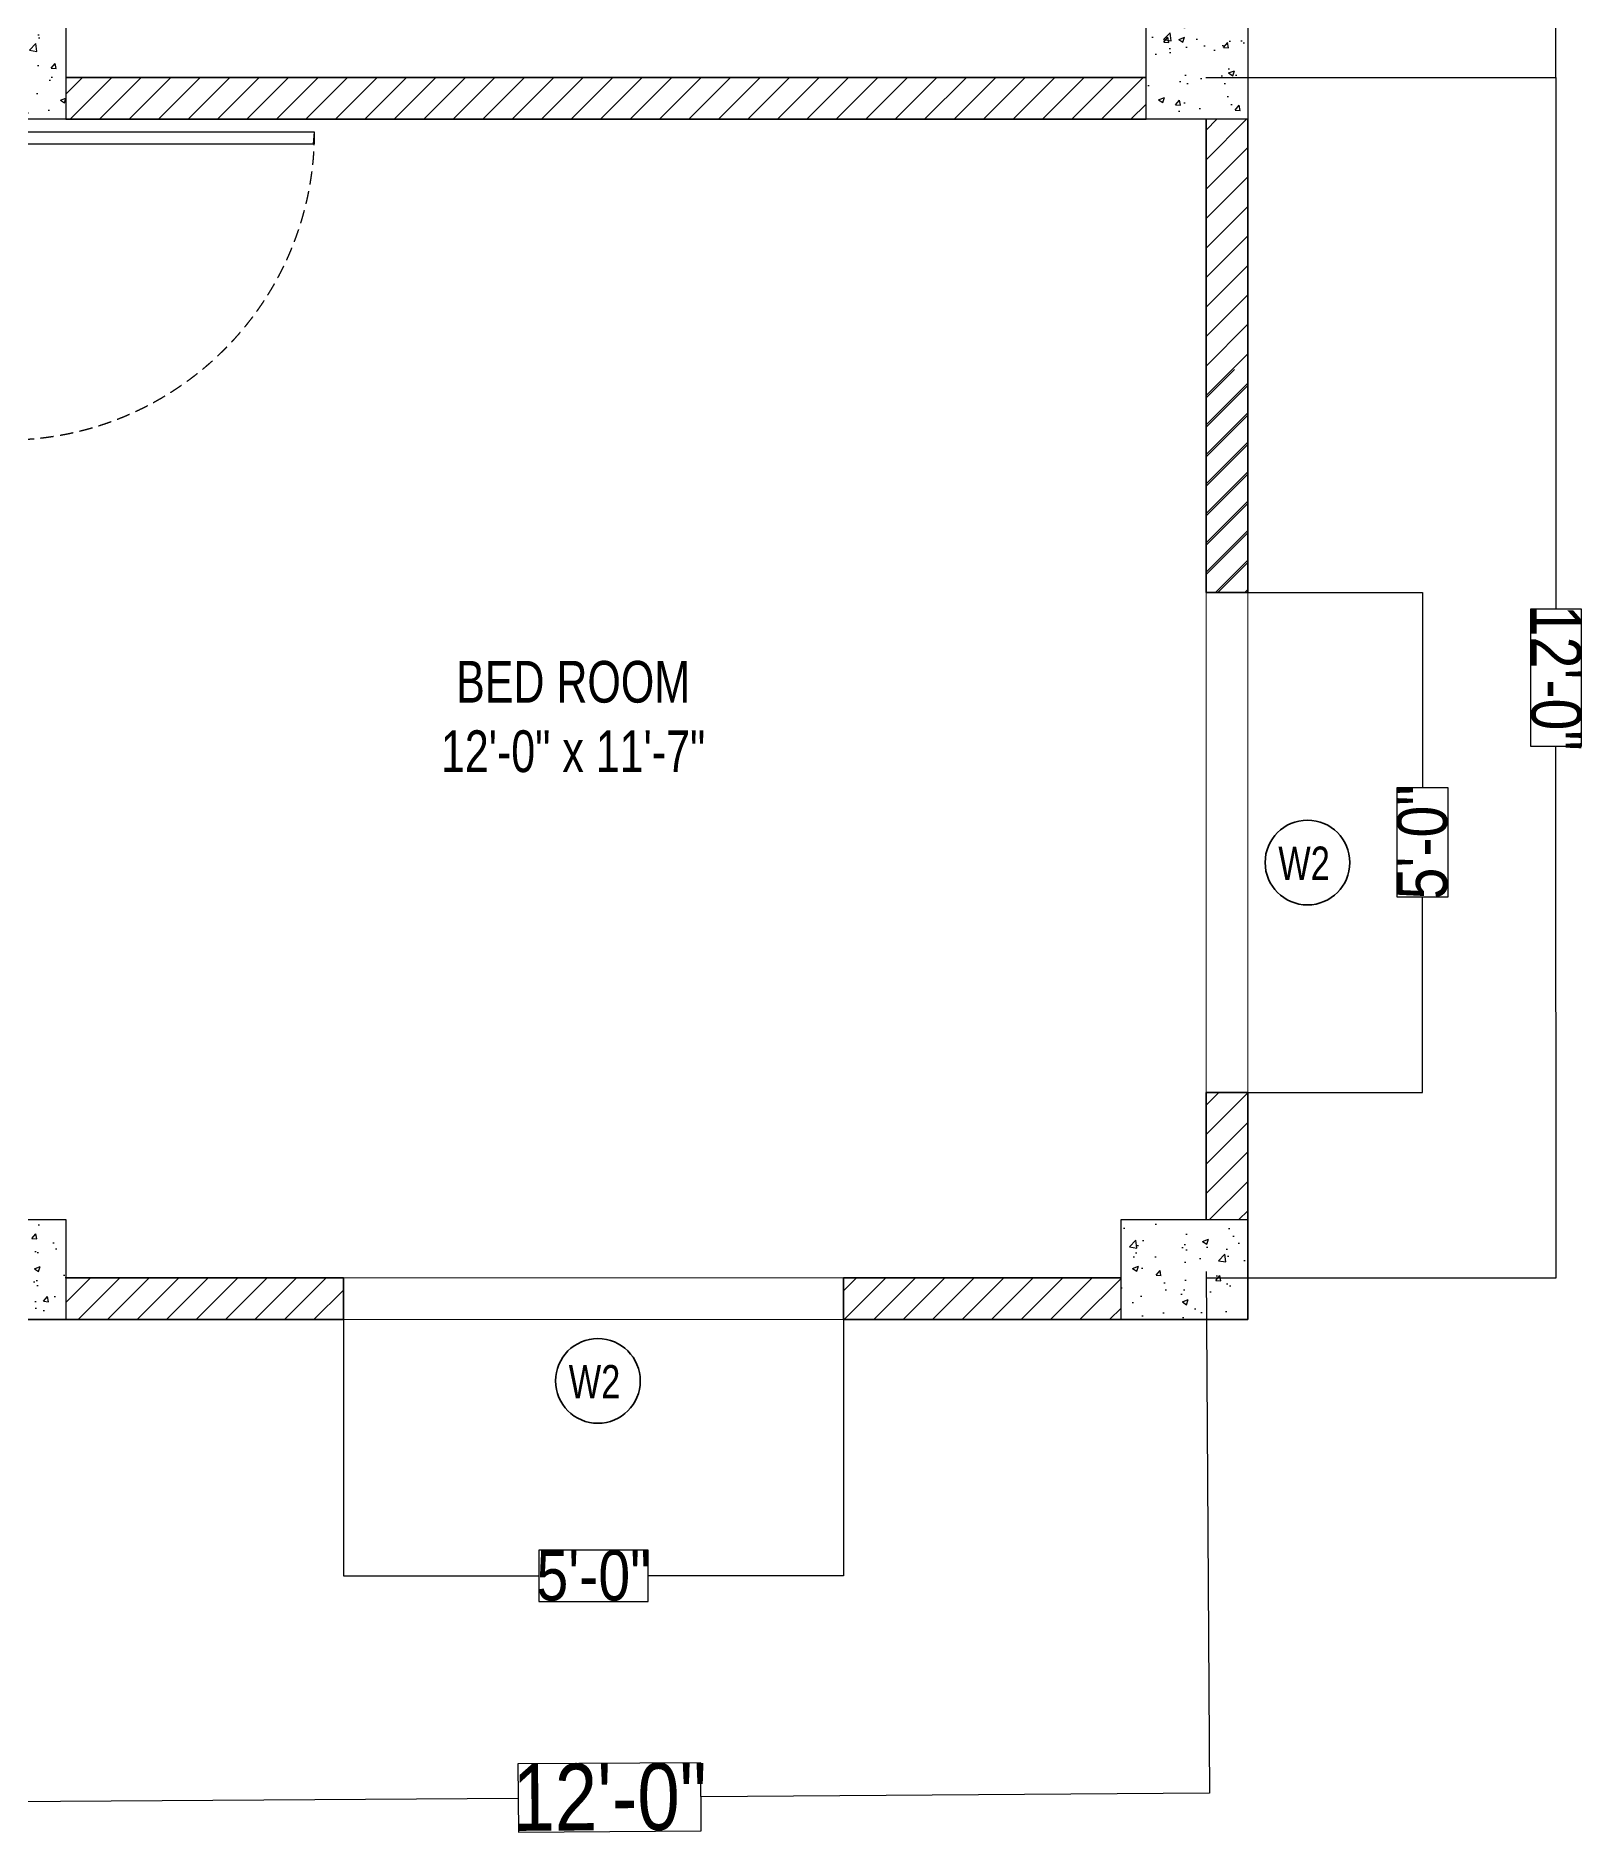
# Model space of a CAD drawing. Header units: feet. Extents: x 148946 to 3067997, y -35197 to 1690597.
# Drawn here: x 653058 to 838582, y 1226688 to 1442162 of the extents above; entities that cross this region are included whole.
import ezdxf

# ---------------------------------------------------------------- set-up
doc = ezdxf.new("R2010")
doc.units = ezdxf.units.FT
doc.header["$MEASUREMENT"] = 0
doc.header["$PDMODE"] = 35
doc.header["$PDSIZE"] = -10
doc.linetypes.add('DASHED2', pattern=[9.525, 6.35, -3.175])
for name, color, linetype, lineweight in [('A-brick wall', 7, 'Continuous', 35), ('A-Text', 255, 'Continuous', 18), ('A-window sill', 66, 'Continuous', 15), ('col', 1, 'Continuous', 30), ('FH_wall', 139, 'Continuous', 60), ('Glass', 209, 'Continuous', 5), ('Hach', 252, 'Continuous', 5), ('Hatch', 252, 'Continuous', 5)]:
    doc.layers.add(name, color=color, linetype=linetype, lineweight=lineweight)
doc.layers.add('D1', color=191, linetype='Continuous')
doc.styles.add('ARIAL', font='arial.ttf', dxfattribs={"width": 0.9})
doc.styles.get("Standard").update_dxf_attribs({"font": 'ARIALN.TTF'})
doc.dimstyles.new('latest', dxfattribs={"dimtxt": 960, "dimasz": 4, "dimexe": 2, "dimexo": 1.5, "dimgap": -1.5, "dimtad": 0, "dimdec": 1, "dimlfac": 0.001, "dimzin": 3, "dimdsep": 46, "dimlunit": 4, "dimtxsty": 'Standard', "dimcen": 0.09, "dimdle": 4, "dimclrd": 256, "dimclre": 256, "dimclrt": 7, "dimadec": 0, "dimazin": 0, "dimtfac": 600, "dimtdec": 1, "dimtofl": 0, "dimtmove": 2, "dimatfit": 3, "dimfxl": 2, "dimfrac": 1, "dimtolj": 1, "dimtzin": 0, "dimlwd": -1, "dimlwe": -1, "dimarcsym": 0})
pattern_1 = [(50, (35257, 6021628.3), (7172.602, -627.521), [750, -8250]), (355, (35257, 6021628), (-1387.513, 7521.921), [600, -6600]), (100.4514, (35855, 6021576), (5785.094, 6894.395), [637.402, -7011.421]), (46.1842, (35257, 6023628), (10672.41, -1655.19), [1125, -12375]), (96.6356, (36146, 6023490), (9346.627, 9741.179), [956.103, -10517.13]), (351.1842, (35257, 6023628), (9346.62, 9741.186), [900, -9900]), (21, (36257, 6023128.3), (5969.0705, -4026.189), [750, -8250]), (326, (36257, 6023128), (2433.153, 7251.5), [600, -6600]), (71.4514, (36754.5, 6022793), (8402.226, 3225.305), [637.402, -7011.421]), (37.5, (35257, 6021628.3), (121.5986, 3328.9385), [0, -6520, 0, -6700, 0, -6625]), (7.5, (35257, 6021628.3), (2630.6954, 3944.117), [0, -3820, 0, -6370, 0, -2525]), (327.5, (33027, 6021628.3), (5338.2244, -225.5487), [0, -2500, 0, -7800, 0, -10350]), (317.5, (32027, 6021628.3), (5831.8617, 1001.05), [0, -3250, 0, -5180, 0, -7350])]
pattern_2 = [(45, (35257, 6021628.3), (-1767.767, 1767.767), [])]

# ---------------------------------------------------------------- blocks, each defined once
blk = doc.blocks.new('door room')
at = {"layer": 'D1', "ltscale": 0.5}
for points in [[(1101.42, -1673.76), (1099.92, -1673.88), (1099.92, -1710.76), (1101.42, -1710.76)], [(1062.92, -1710.76), (1064.42, -1710.76), (1064.42, -1712.26), (1064.92, -1712.26), (1064.92, -1715.76), (1062.92, -1715.76)], [(1100.92, -1715.76), (1102.92, -1715.76), (1102.92, -1710.76), (1101.42, -1710.76), (1101.42, -1712.26), (1100.92, -1712.26)]]:
    blk.add_lwpolyline(points, close=True, dxfattribs=at)
at = {"layer": 'D1', "linetype": 'DASHED2', "ltscale": 0.25}
blk.add_arc((1101.42, -1710.76), 37, 90, 180, dxfattribs=at)
blk = doc.blocks.new('*D106')
at = {"ltscale": 0.2, "transparency": 16777216}
for p, q in [((649458, 1292929), (649893, 1230348)), ((793458, 1293929), (793893, 1231348)), ((732834, 1235012), (710895, 1234860)), ((710895, 1234860), (710951, 1226688)), ((732891, 1226840), (732834, 1235012)), ((649897, 1230350), (710923, 1230774)), ((793889, 1231350), (732863, 1230926)), ((710951, 1226688), (732891, 1226840))]:
    blk.add_line(p, q, dxfattribs=at)
for points in [[(793889, 1231351), (793889, 1231350), (793893, 1231350)], [(649897, 1230351), (649897, 1230350), (649893, 1230350)]]:
    blk.add_solid(points, dxfattribs=at)
at = {"layer": 'Defpoints', "color": 0, "ltscale": 0.2, "transparency": 16777216}
for p in [(649458, 1292930), (793458, 1293930), (793893, 1231350)]:
    blk.add_point(p, dxfattribs=at)
at = {"color": 7, "ltscale": 0.2, "transparency": 16777216, "insert": (721893, 1230850), "char_height": 960, "width": 11282.68, "attachment_point": 5, "rotation": 0.39788}
blk.add_mtext('\\A1;{\\H8.33333x;12\'-0"}', dxfattribs=at)
blk = doc.blocks.new('*D108')
at = {"ltscale": 0.2, "transparency": 16777216}
for p, q in [((793460, 1582930), (835459, 1582924)), ((835457, 1582920), (835447, 1518268)), ((832433, 1518268), (832430, 1501812)), ((838460, 1518267), (832433, 1518268)), ((838458, 1501811), (838460, 1518267)), ((832430, 1501812), (838458, 1501811)), ((835434, 1437159), (835444, 1501812)), ((793437, 1437162), (835436, 1437155))]:
    blk.add_line(p, q, dxfattribs=at)
for points in [[(835456, 1582920), (835457, 1582920), (835457, 1582924)], [(835433, 1437159), (835435, 1437159), (835434, 1437155)]]:
    blk.add_solid(points, dxfattribs=at)
at = {"layer": 'Defpoints', "color": 0, "ltscale": 0.2, "transparency": 16777216}
for p in [(793458, 1582930), (793435, 1437162), (835434, 1437155)]:
    blk.add_point(p, dxfattribs=at)
at = {"color": 7, "ltscale": 0.2, "transparency": 16777216, "insert": (835445, 1510040), "char_height": 960, "attachment_point": 5, "rotation": 89.99107}
blk.add_mtext('\\A1;{\\H6.25x;12\'-2"}', dxfattribs=at)
blk = doc.blocks.new('*D109')
at = {"ltscale": 0.2, "transparency": 16777216}
for p, q in [((793437, 1437162), (835437, 1437170)), ((835435, 1437166), (835447, 1373398)), ((838512, 1373399), (832382, 1373398)), ((832382, 1373398), (832386, 1356942)), ((838515, 1356943), (838512, 1373399)), ((832386, 1356942), (838515, 1356943)), ((835463, 1293174), (835450, 1356942)), ((793465, 1293162), (835465, 1293170))]:
    blk.add_line(p, q, dxfattribs=at)
for points in [[(835436, 1437166), (835434, 1437166), (835435, 1437170)], [(835464, 1293174), (835462, 1293174), (835463, 1293170)]]:
    blk.add_solid(points, dxfattribs=at)
at = {"layer": 'Defpoints', "color": 0, "ltscale": 0.2, "transparency": 16777216}
for p in [(793435, 1437162), (835435, 1437170), (793464, 1293162)]:
    blk.add_point(p, dxfattribs=at)
at = {"color": 7, "ltscale": 0.2, "transparency": 16777216, "insert": (835449, 1365170), "char_height": 960, "attachment_point": 5, "rotation": 270.01116}
blk.add_mtext('\\A1;{\\H6.25x;12\'-0"}', dxfattribs=at)
blk = doc.blocks.new('*D118')
at = {"ltscale": 0.2, "transparency": 16777216}
for p, q in [((798460, 1375412), (819438, 1375412)), ((819436, 1375408), (819436, 1351960)), ((822500, 1351960), (816371, 1351960)), ((816371, 1351960), (816371, 1338864)), ((822500, 1338864), (822500, 1351960)), ((816371, 1338864), (822500, 1338864)), ((819436, 1315416), (819436, 1338864)), ((798460, 1315412), (819438, 1315412))]:
    blk.add_line(p, q, dxfattribs=at)
for points in [[(819435, 1375408), (819436, 1375408), (819436, 1375412)], [(819435, 1315416), (819436, 1315416), (819436, 1315412)]]:
    blk.add_solid(points, dxfattribs=at)
at = {"layer": 'Defpoints', "color": 0, "ltscale": 0.2, "transparency": 16777216}
for p in [(798458, 1375412), (819436, 1375412), (798458, 1315412)]:
    blk.add_point(p, dxfattribs=at)
at = {"color": 7, "ltscale": 0.2, "transparency": 16777216, "insert": (819436, 1345412), "char_height": 960, "attachment_point": 5, "rotation": 90}
blk.add_mtext('\\A1;{\\H6.25x;5\'-0"}', dxfattribs=at)
blk = doc.blocks.new('*D127')
at = {"ltscale": 0.2, "transparency": 16777216}
for p, q in [((689958, 1288160), (689958, 1257428)), ((749958, 1288160), (749958, 1257428)), ((726506, 1260495), (713410, 1260495)), ((713410, 1260495), (713410, 1254365)), ((726506, 1254365), (726506, 1260495)), ((689962, 1257430), (713410, 1257430)), ((749954, 1257430), (726506, 1257430)), ((713410, 1254365), (726506, 1254365))]:
    blk.add_line(p, q, dxfattribs=at)
for points in [[(689962, 1257431), (689962, 1257430), (689958, 1257430)], [(749954, 1257431), (749954, 1257430), (749958, 1257430)]]:
    blk.add_solid(points, dxfattribs=at)
at = {"layer": 'Defpoints', "color": 0, "ltscale": 0.2, "transparency": 16777216}
for p in [(689958, 1288162), (749958, 1288162), (749958, 1257430)]:
    blk.add_point(p, dxfattribs=at)
at = {"color": 7, "ltscale": 0.2, "transparency": 16777216, "insert": (719958, 1257430), "char_height": 960, "attachment_point": 5}
blk.add_mtext('\\A1;{\\H6.25x;5\'-0"}', dxfattribs=at)

msp = doc.modelspace()

# ---------------------------------------------------------------- hatches: boundary and pattern name
at = {"layer": 'col', "ltscale": 0.2}
h = msp.add_hatch(dxfattribs=at)
h.set_pattern_fill('AR-CONC', color=3, scale=1000, style=0)
h.set_pattern_definition(pattern_1)
h.paths.add_polyline_path([(644458.21, 1432162), (644458.21, 1444162), (656657.58, 1444162), (656657.58, 1432162)])
h = msp.add_hatch(dxfattribs=at)
h.set_pattern_fill('AR-CONC', color=3, scale=1000, style=0)
h.set_pattern_definition(pattern_1)
h.paths.add_polyline_path([(786258.84, 1432162), (786258.84, 1444162), (798458.21, 1444162), (798458.21, 1432162)])
h = msp.add_hatch(dxfattribs=at)
h.set_pattern_fill('AR-CONC', color=3, scale=1000, style=0)
h.set_pattern_definition(pattern_1)
h.paths.add_polyline_path([(644458.21, 1288162), (644458.21, 1300162), (656657.58, 1300162), (656657.58, 1288162)])
h = msp.add_hatch(dxfattribs=at)
h.set_pattern_fill('AR-CONC', color=3, scale=1000, style=0)
h.set_pattern_definition(pattern_1)
h.paths.add_polyline_path([(783258.84, 1288162), (783258.84, 1300162), (798458.21, 1300162), (798458.21, 1288162)])
at = {"layer": 'Hach', "ltscale": 0.2}
h = msp.add_hatch(dxfattribs=at)
h.set_pattern_fill('ANSI31', color=252, scale=20000, style=0)
h.set_pattern_definition(pattern_2)
h.paths.add_polyline_path([(786258.84, 1437162), (656657.58, 1437162), (656657.58, 1432162), (786258.84, 1432162)])
h = msp.add_hatch(dxfattribs=at)
h.set_pattern_fill('ANSI31', color=252, scale=20000, style=0)
h.set_pattern_definition(pattern_2)
h.paths.add_polyline_path([(798458.21, 1402162), (793458.21, 1402162), (793458.21, 1375412), (798458.21, 1375412)])
h = msp.add_hatch(dxfattribs=at)
h.set_pattern_fill('ANSI31', color=252, scale=20000, style=0)
h.set_pattern_definition(pattern_2)
h.paths.add_polyline_path([(798458.21, 1315412), (793458.21, 1315412), (793458.21, 1300162), (798458.21, 1300162)])
h = msp.add_hatch(dxfattribs=at)
h.set_pattern_fill('ANSI31', color=252, scale=20000, style=0)
h.set_pattern_definition(pattern_2)
h.paths.add_polyline_path([(689958.21, 1293162), (656657.58, 1293162), (656657.58, 1288162), (689958.21, 1288162)])
h = msp.add_hatch(dxfattribs=at)
h.set_pattern_fill('ANSI31', color=252, scale=20000, style=0)
h.set_pattern_definition(pattern_2)
h.paths.add_polyline_path([(783258.84, 1293162), (749958.21, 1293162), (749958.21, 1288162), (783258.84, 1288162)])
at = {"layer": 'Hatch', "ltscale": 0.2}
h = msp.add_hatch(dxfattribs=at)
h.set_pattern_fill('ANSI31', color=252, scale=20000)
h.set_pattern_definition([(45, (-54800541.8, -35127838), (-1767.76695, 1767.76695), [])])
h.paths.add_polyline_path([(798458.21, 1432162), (793458.21, 1432162), (793458.21, 1375412), (798458.21, 1375412)])

# ---------------------------------------------------------------- linework, layer by layer
at = {"layer": 'A-brick wall'}
for p, q in [((786258.84, 1437162), (656657.58, 1437162)), ((786258.84, 1432162), (656657.58, 1432162)), ((793458.21, 1375412), (793458.21, 1432162)), ((798458.21, 1375412), (798458.21, 1432162)), ((793458.21, 1375412), (798458.21, 1375412)), ((793458.21, 1300162), (793458.21, 1315412)), ((793458.21, 1315412), (798458.21, 1315412)), ((798458.21, 1288162), (798458.21, 1315412)), ((689958.21, 1293162), (656657.58, 1293162)), ((689958.21, 1293162), (689958.21, 1288162)), ((783258.84, 1293162), (749958.21, 1293162)), ((749958.21, 1293162), (749958.21, 1288162)), ((689958.21, 1288162), (632458.21, 1288162)), ((798458.21, 1288162), (749958.21, 1288162))]:
    msp.add_line(p, q, dxfattribs=at)
for centre in [(805632.54, 1342998.76), (720493.32, 1280807.23)]:
    msp.add_circle(centre, 5081.96, dxfattribs=at)
at = {"layer": 'A-window sill'}
for p, q in [((793458.21, 1315412), (793458.21, 1375412)), ((798458.21, 1375412), (798458.21, 1315412)), ((689958.21, 1293162), (749958.21, 1293162)), ((749958.21, 1288162), (689958.21, 1288162))]:
    msp.add_line(p, q, dxfattribs=at)
at = {"layer": 'col', "color": 3}
for points in [[(644458.21, 1432162), (644458.21, 1444162), (656657.58, 1444162), (656657.58, 1432162)], [(786258.84, 1432162), (786258.84, 1444162), (798458.21, 1444162), (798458.21, 1432162)], [(644458.21, 1288162), (644458.21, 1300162), (656657.58, 1300162), (656657.58, 1288162)], [(783258.84, 1288162), (783258.84, 1300162), (798458.21, 1300162), (798458.21, 1288162)]]:
    msp.add_lwpolyline(points, close=True, dxfattribs=at)
at = {"layer": 'Glass', "ltscale": 0.2}
for p, q in [((793458.21, 1315412), (793458.21, 1375412)), ((793458.21, 1375412), (798458.21, 1375412)), ((798458.21, 1375412), (798458.21, 1315412)), ((798458.21, 1315412), (793458.21, 1315412)), ((689958.21, 1293162), (749958.21, 1293162)), ((689958.21, 1288162), (689958.21, 1293162)), ((749958.21, 1293162), (749958.21, 1288162)), ((749958.21, 1288162), (689958.21, 1288162))]:
    msp.add_line(p, q, dxfattribs=at)

# ---------------------------------------------------------------- block references
at = {"layer": 'FH_wall', "xscale": -1000, "yscale": 1000, "zscale": 1000, "rotation": 270}
msp.add_blockref('door room', (2360214.4, 329237.61), dxfattribs=at)

# ---------------------------------------------------------------- texts
at = {"layer": 'A-Text', "width": 42957.5174, "attachment_point": 5, "style": 'ARIAL'}
for s, insert, char_height in [('{\\fArial Narrow|b0|i0|c0|p34;\\C4;BED ROOM\\C256;\\P12\'-0" x 11\'-7"}', (717514.32, 1360481.55), 5000), ('{\\fArial Narrow|b0|i0|c0|p34;\\C4;W2}', (805223.18, 1342910), 4000), ('{\\fArial Narrow|b0|i0|c0|p34;\\C4;W2}', (720083.96, 1280718.46), 4000)]:
    msp.add_mtext(s, dxfattribs=dict(at, insert=insert, char_height=char_height))

# ---------------------------------------------------------------- dimensions: what is measured, and where the dimension line sits
at = {"ltscale": 0.2}
for p1, p2, distance, text, picture, middle in [((793458.21, 1582930.39), (793435.5, 1437162), 41998.56, '{\\H6.25x;<>}', '*D108', (835445.41, 1510039.65)), ((793463.54, 1293162), (793435.5, 1437162), -41999.37, '{\\H6.25x;<>}', '*D109', (835448.89, 1365170.18)), ((649458.21, 1292930.39), (793458.21, 1293930.39), -62581.67, '{\\H8.33333x;<>}', '*D106', (721892.79, 1230850.23))]:
    dim = msp.add_aligned_dim(p1=p1, p2=p2, distance=distance, text=text, dimstyle='latest', dxfattribs=at)
    dim.commit()
    dim.dimension.update_dxf_attribs({"geometry": picture, "text_midpoint": middle})
dim = msp.add_linear_dim(base=(819435.5, 1375412), p1=(798458.21, 1315412), p2=(798458.21, 1375412), angle=90, text='{\\H6.25x;<>}', dimstyle='latest', dxfattribs=at)
dim.commit()
dim.dimension.update_dxf_attribs({"geometry": '*D118', "text_midpoint": (819435.5, 1345412)})
dim = msp.add_linear_dim(base=(749958.21, 1257430.39), p1=(689958.21, 1288162), p2=(749958.21, 1288162), text='{\\H6.25x;<>}', dimstyle='latest', dxfattribs=at)
dim.commit()
dim.dimension.update_dxf_attribs({"geometry": '*D127', "text_midpoint": (719958.21, 1257430.39)})

doc.saveas('drawing.dxf')
